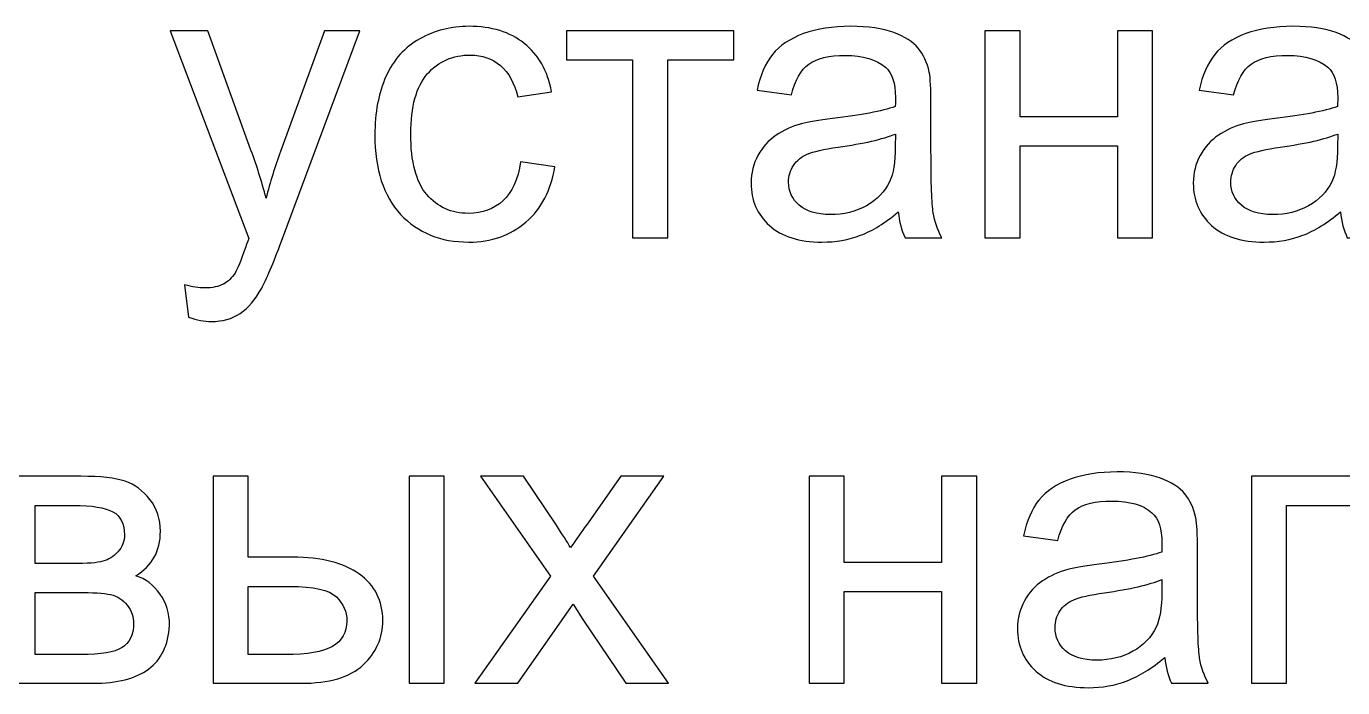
# Model space of a CAD drawing. Header units: centimetres. Extents: x 259 to 610, y 357 to 1252.
# Drawn here: x 379.02 to 390.66, y 1033.21 to 1039.06 of the extents above; entities that cross this region are included whole.
import ezdxf

# ---------------------------------------------------------------- set-up
doc = ezdxf.new("R2010")
doc.units = ezdxf.units.CM
doc.header["$MEASUREMENT"] = 0
doc.layers.add('layer 1', color=7, linetype='Continuous')

msp = doc.modelspace()

# ---------------------------------------------------------------- linework, layer by layer
at = {"layer": 'layer 1', "color": 250}
for points, knots in [([(380.45663, 1036.48958), (380.45663, 1036.48958), (380.42135, 1036.77651), (380.42135, 1036.77651), (380.42135, 1036.77651), (380.48956, 1036.75828), (380.54835, 1036.74887), (380.59892, 1036.74887), (380.59892, 1036.74887), (380.6683, 1036.74887), (380.72357, 1036.76063), (380.76472, 1036.78356), (380.76472, 1036.78356), (380.80647, 1036.80649), (380.84057, 1036.83883), (380.86703, 1036.87999), (380.86703, 1036.87999), (380.88643, 1036.91115), (380.91818, 1036.98817), (380.96169, 1037.11164), (380.96169, 1037.11164), (380.96757, 1037.12869), (380.97639, 1037.15398), (380.98933, 1037.18749), (380.98933, 1037.18749), (380.98933, 1037.18749), (380.29435, 1039.02428), (380.29435, 1039.02428), (380.29435, 1039.02428), (380.29435, 1039.02428), (380.62596, 1039.02428), (380.62596, 1039.02428), (380.62596, 1039.02428), (380.62596, 1039.02428), (381.00814, 1037.96713), (381.00814, 1037.96713), (381.00814, 1037.96713), (381.05812, 1037.83366), (381.10221, 1037.69255), (381.14161, 1037.54438), (381.14161, 1037.54438), (381.17747, 1037.68373), (381.21981, 1037.82131), (381.26919, 1037.95654), (381.26919, 1037.95654), (381.26919, 1037.95654), (381.6596, 1039.02428), (381.6596, 1039.02428), (381.6596, 1039.02428), (381.6596, 1039.02428), (381.96946, 1039.02428), (381.96946, 1039.02428), (381.96946, 1039.02428), (381.96946, 1039.02428), (381.27743, 1037.16162), (381.27743, 1037.16162), (381.27743, 1037.16162), (381.20276, 1036.96113), (381.14455, 1036.82354), (381.1028, 1036.7477), (381.1028, 1036.7477), (381.04753, 1036.64598), (380.98403, 1036.57131), (380.91289, 1036.52368), (380.91289, 1036.52368), (380.84116, 1036.47606), (380.7559, 1036.45254), (380.65713, 1036.45254), (380.65713, 1036.45254), (380.59715, 1036.45254), (380.53013, 1036.46489), (380.45663, 1036.48958)], [0, 0, 0, 0, 0.05263158, 0.05263158, 0.05263158, 0.05263158, 0.10526316, 0.10526316, 0.10526316, 0.10526316, 0.15789474, 0.15789474, 0.15789474, 0.15789474, 0.21052632, 0.21052632, 0.21052632, 0.21052632, 0.26315789, 0.26315789, 0.26315789, 0.26315789, 0.31578947, 0.31578947, 0.31578947, 0.31578947, 0.36842105, 0.36842105, 0.36842105, 0.36842105, 0.42105263, 0.42105263, 0.42105263, 0.42105263, 0.47368421, 0.47368421, 0.47368421, 0.47368421, 0.52631579, 0.52631579, 0.52631579, 0.52631579, 0.57894737, 0.57894737, 0.57894737, 0.57894737, 0.63157895, 0.63157895, 0.63157895, 0.63157895, 0.68421053, 0.68421053, 0.68421053, 0.68421053, 0.73684211, 0.73684211, 0.73684211, 0.73684211, 0.78947368, 0.78947368, 0.78947368, 0.78947368, 0.84210526, 0.84210526, 0.84210526, 0.84210526, 0.89473684, 0.89473684, 0.89473684, 0.89473684, 1, 1, 1, 1]), ([(383.39115, 1037.86365), (383.39115, 1037.86365), (383.69454, 1037.82131), (383.69454, 1037.82131), (383.69454, 1037.82131), (383.66102, 1037.61259), (383.57635, 1037.44972), (383.43936, 1037.33154), (383.43936, 1037.33154), (383.30236, 1037.21336), (383.13362, 1037.15456), (382.9343, 1037.15456), (382.9343, 1037.15456), (382.68442, 1037.15456), (382.48333, 1037.23629), (382.33164, 1037.39974), (382.33164, 1037.39974), (382.17936, 1037.5632), (382.10351, 1037.79721), (382.10351, 1038.10177), (382.10351, 1038.10177), (382.10351, 1038.29933), (382.13644, 1038.4716), (382.2017, 1038.61976), (382.2017, 1038.61976), (382.26696, 1038.76734), (382.36633, 1038.87847), (382.50038, 1038.95196), (382.50038, 1038.95196), (382.63385, 1039.02605), (382.77908, 1039.06309), (382.93665, 1039.06309), (382.93665, 1039.06309), (383.1348, 1039.06309), (383.29766, 1039.01311), (383.42348, 1038.91257), (383.42348, 1038.91257), (383.5499, 1038.81203), (383.63104, 1038.66915), (383.66631, 1038.48453), (383.66631, 1038.48453), (383.66631, 1038.48453), (383.36645, 1038.43867), (383.36645, 1038.43867), (383.36645, 1038.43867), (383.33764, 1038.56156), (383.28708, 1038.65387), (383.21358, 1038.71619), (383.21358, 1038.71619), (383.14068, 1038.77793), (383.05248, 1038.80909), (382.949, 1038.80909), (382.949, 1038.80909), (382.7926, 1038.80909), (382.6656, 1038.75323), (382.56741, 1038.64152), (382.56741, 1038.64152), (382.46981, 1038.52922), (382.42101, 1038.35283), (382.42101, 1038.11059), (382.42101, 1038.11059), (382.42101, 1037.86482), (382.46805, 1037.68667), (382.56212, 1037.57555), (382.56212, 1037.57555), (382.65678, 1037.46442), (382.77967, 1037.40856), (382.93077, 1037.40856), (382.93077, 1037.40856), (383.05307, 1037.40856), (383.15479, 1037.44561), (383.23592, 1037.52028), (383.23592, 1037.52028), (383.31765, 1037.59436), (383.36939, 1037.70901), (383.39115, 1037.86365)], [0, 0, 0, 0, 0.05, 0.05, 0.05, 0.05, 0.1, 0.1, 0.1, 0.1, 0.15, 0.15, 0.15, 0.15, 0.2, 0.2, 0.2, 0.2, 0.25, 0.25, 0.25, 0.25, 0.3, 0.3, 0.3, 0.3, 0.35, 0.35, 0.35, 0.35, 0.4, 0.4, 0.4, 0.4, 0.45, 0.45, 0.45, 0.45, 0.5, 0.5, 0.5, 0.5, 0.55, 0.55, 0.55, 0.55, 0.6, 0.6, 0.6, 0.6, 0.65, 0.65, 0.65, 0.65, 0.7, 0.7, 0.7, 0.7, 0.75, 0.75, 0.75, 0.75, 0.8, 0.8, 0.8, 0.8, 0.85, 0.85, 0.85, 0.85, 0.9, 0.9, 0.9, 0.9, 1, 1, 1, 1]), ([(383.79684, 1039.02428), (383.79684, 1039.02428), (385.2785, 1039.02428), (385.2785, 1039.02428), (385.2785, 1039.02428), (385.2785, 1039.02428), (385.2785, 1038.76676), (385.2785, 1038.76676), (385.2785, 1038.76676), (385.2785, 1038.76676), (384.69289, 1038.76676), (384.69289, 1038.76676), (384.69289, 1038.76676), (384.69289, 1038.76676), (384.69289, 1037.19337), (384.69289, 1037.19337), (384.69289, 1037.19337), (384.69289, 1037.19337), (384.38245, 1037.19337), (384.38245, 1037.19337), (384.38245, 1037.19337), (384.38245, 1037.19337), (384.38245, 1038.76676), (384.38245, 1038.76676), (384.38245, 1038.76676), (384.38245, 1038.76676), (383.79684, 1038.76676), (383.79684, 1038.76676), (383.79684, 1038.76676), (383.79684, 1038.76676), (383.79684, 1039.02428), (383.79684, 1039.02428)], [0, 0, 0, 0, 0.11111111, 0.11111111, 0.11111111, 0.11111111, 0.22222222, 0.22222222, 0.22222222, 0.22222222, 0.33333333, 0.33333333, 0.33333333, 0.33333333, 0.44444444, 0.44444444, 0.44444444, 0.44444444, 0.55555556, 0.55555556, 0.55555556, 0.55555556, 0.66666667, 0.66666667, 0.66666667, 0.66666667, 0.77777778, 0.77777778, 0.77777778, 0.77777778, 1, 1, 1, 1]), ([(386.73136, 1037.42268), (386.61612, 1037.32449), (386.50499, 1037.25569), (386.39857, 1037.21512), (386.39857, 1037.21512), (386.29215, 1037.17456), (386.17808, 1037.15456), (386.05579, 1037.15456), (386.05579, 1037.15456), (385.85471, 1037.15456), (385.70007, 1037.20337), (385.59189, 1037.30155), (385.59189, 1037.30155), (385.4837, 1037.39916), (385.42961, 1037.52439), (385.42961, 1037.67667), (385.42961, 1037.67667), (385.42961, 1037.76604), (385.45019, 1037.84777), (385.49076, 1037.92185), (385.49076, 1037.92185), (385.53192, 1037.99594), (385.58542, 1038.05473), (385.65127, 1038.09942), (385.65127, 1038.09942), (385.71771, 1038.1441), (385.79179, 1038.17821), (385.8747, 1038.20114), (385.8747, 1038.20114), (385.93584, 1038.21701), (386.02815, 1038.2323), (386.15104, 1038.24759), (386.15104, 1038.24759), (386.40151, 1038.27698), (386.58672, 1038.31285), (386.7049, 1038.35401), (386.7049, 1038.35401), (386.70607, 1038.39634), (386.70666, 1038.42339), (386.70666, 1038.43456), (386.70666, 1038.43456), (386.70666, 1038.56038), (386.67726, 1038.64916), (386.61847, 1038.7009), (386.61847, 1038.7009), (386.53909, 1038.77087), (386.42091, 1038.80556), (386.26452, 1038.80556), (386.26452, 1038.80556), (386.11811, 1038.80556), (386.00993, 1038.77969), (385.94055, 1038.72854), (385.94055, 1038.72854), (385.87058, 1038.67739), (385.81943, 1038.58684), (385.78591, 1038.45631), (385.78591, 1038.45631), (385.78591, 1038.45631), (385.48253, 1038.49864), (385.48253, 1038.49864), (385.48253, 1038.49864), (385.51016, 1038.62858), (385.55543, 1038.73383), (385.61893, 1038.81379), (385.61893, 1038.81379), (385.68243, 1038.89376), (385.77416, 1038.9549), (385.8941, 1038.99841), (385.8941, 1038.99841), (386.01346, 1039.04133), (386.1528, 1039.06309), (386.31038, 1039.06309), (386.31038, 1039.06309), (386.46677, 1039.06309), (386.59436, 1039.04486), (386.69255, 1039.00782), (386.69255, 1039.00782), (386.79015, 1038.97078), (386.86247, 1038.92492), (386.90833, 1038.86906), (386.90833, 1038.86906), (386.95419, 1038.8132), (386.98653, 1038.74265), (387.00535, 1038.65739), (387.00535, 1038.65739), (387.01534, 1038.60448), (387.02063, 1038.50923), (387.02063, 1038.37223), (387.02063, 1038.37223), (387.02063, 1038.37223), (387.02063, 1037.96066), (387.02063, 1037.96066), (387.02063, 1037.96066), (387.02063, 1037.67315), (387.0271, 1037.49147), (387.04004, 1037.41444), (387.04004, 1037.41444), (387.05238, 1037.33742), (387.07825, 1037.26393), (387.11588, 1037.19337), (387.11588, 1037.19337), (387.11588, 1037.19337), (386.79133, 1037.19337), (386.79133, 1037.19337), (386.79133, 1037.19337), (386.76017, 1037.25863), (386.74018, 1037.33507), (386.73136, 1037.42268)], [0, 0, 0, 0, 0.03571429, 0.03571429, 0.03571429, 0.03571429, 0.07142857, 0.07142857, 0.07142857, 0.07142857, 0.10714286, 0.10714286, 0.10714286, 0.10714286, 0.14285714, 0.14285714, 0.14285714, 0.14285714, 0.17857143, 0.17857143, 0.17857143, 0.17857143, 0.21428571, 0.21428571, 0.21428571, 0.21428571, 0.25, 0.25, 0.25, 0.25, 0.28571429, 0.28571429, 0.28571429, 0.28571429, 0.32142857, 0.32142857, 0.32142857, 0.32142857, 0.35714286, 0.35714286, 0.35714286, 0.35714286, 0.39285714, 0.39285714, 0.39285714, 0.39285714, 0.42857143, 0.42857143, 0.42857143, 0.42857143, 0.46428571, 0.46428571, 0.46428571, 0.46428571, 0.5, 0.5, 0.5, 0.5, 0.53571429, 0.53571429, 0.53571429, 0.53571429, 0.57142857, 0.57142857, 0.57142857, 0.57142857, 0.60714286, 0.60714286, 0.60714286, 0.60714286, 0.64285714, 0.64285714, 0.64285714, 0.64285714, 0.67857143, 0.67857143, 0.67857143, 0.67857143, 0.71428571, 0.71428571, 0.71428571, 0.71428571, 0.75, 0.75, 0.75, 0.75, 0.78571429, 0.78571429, 0.78571429, 0.78571429, 0.82142857, 0.82142857, 0.82142857, 0.82142857, 0.85714286, 0.85714286, 0.85714286, 0.85714286, 0.89285714, 0.89285714, 0.89285714, 0.89285714, 0.92857143, 0.92857143, 0.92857143, 0.92857143, 1, 1, 1, 1]), ([(387.49747, 1039.02428), (387.49747, 1039.02428), (387.80792, 1039.02428), (387.80792, 1039.02428), (387.80792, 1039.02428), (387.80792, 1039.02428), (387.80792, 1038.26228), (387.80792, 1038.26228), (387.80792, 1038.26228), (387.80792, 1038.26228), (388.66869, 1038.26228), (388.66869, 1038.26228), (388.66869, 1038.26228), (388.66869, 1038.26228), (388.66869, 1039.02428), (388.66869, 1039.02428), (388.66869, 1039.02428), (388.66869, 1039.02428), (388.97914, 1039.02428), (388.97914, 1039.02428), (388.97914, 1039.02428), (388.97914, 1039.02428), (388.97914, 1037.19337), (388.97914, 1037.19337), (388.97914, 1037.19337), (388.97914, 1037.19337), (388.66869, 1037.19337), (388.66869, 1037.19337), (388.66869, 1037.19337), (388.66869, 1037.19337), (388.66869, 1038.00476), (388.66869, 1038.00476), (388.66869, 1038.00476), (388.66869, 1038.00476), (387.80792, 1038.00476), (387.80792, 1038.00476), (387.80792, 1038.00476), (387.80792, 1038.00476), (387.80792, 1037.19337), (387.80792, 1037.19337), (387.80792, 1037.19337), (387.80792, 1037.19337), (387.49747, 1037.19337), (387.49747, 1037.19337), (387.49747, 1037.19337), (387.49747, 1037.19337), (387.49747, 1039.02428), (387.49747, 1039.02428)], [0, 0, 0, 0, 0.07692308, 0.07692308, 0.07692308, 0.07692308, 0.15384615, 0.15384615, 0.15384615, 0.15384615, 0.23076923, 0.23076923, 0.23076923, 0.23076923, 0.30769231, 0.30769231, 0.30769231, 0.30769231, 0.38461538, 0.38461538, 0.38461538, 0.38461538, 0.46153846, 0.46153846, 0.46153846, 0.46153846, 0.53846154, 0.53846154, 0.53846154, 0.53846154, 0.61538462, 0.61538462, 0.61538462, 0.61538462, 0.69230769, 0.69230769, 0.69230769, 0.69230769, 0.76923077, 0.76923077, 0.76923077, 0.76923077, 0.84615385, 0.84615385, 0.84615385, 0.84615385, 1, 1, 1, 1]), ([(390.64131, 1037.42268), (390.52607, 1037.32449), (390.41494, 1037.25569), (390.30852, 1037.21512), (390.30852, 1037.21512), (390.2021, 1037.17456), (390.08803, 1037.15456), (389.96574, 1037.15456), (389.96574, 1037.15456), (389.76466, 1037.15456), (389.61002, 1037.20337), (389.50184, 1037.30155), (389.50184, 1037.30155), (389.39365, 1037.39916), (389.33956, 1037.52439), (389.33956, 1037.67667), (389.33956, 1037.67667), (389.33956, 1037.76604), (389.36014, 1037.84777), (389.40071, 1037.92185), (389.40071, 1037.92185), (389.44187, 1037.99594), (389.49537, 1038.05473), (389.56122, 1038.09942), (389.56122, 1038.09942), (389.62766, 1038.1441), (389.70174, 1038.17821), (389.78465, 1038.20114), (389.78465, 1038.20114), (389.84579, 1038.21701), (389.9381, 1038.2323), (390.06099, 1038.24759), (390.06099, 1038.24759), (390.31146, 1038.27698), (390.49667, 1038.31285), (390.61485, 1038.35401), (390.61485, 1038.35401), (390.61602, 1038.39634), (390.61661, 1038.42339), (390.61661, 1038.43456), (390.61661, 1038.43456), (390.61661, 1038.56038), (390.58721, 1038.64916), (390.52842, 1038.7009), (390.52842, 1038.7009), (390.44904, 1038.77087), (390.33086, 1038.80556), (390.17447, 1038.80556), (390.17447, 1038.80556), (390.02806, 1038.80556), (389.91988, 1038.77969), (389.8505, 1038.72854), (389.8505, 1038.72854), (389.78053, 1038.67739), (389.72938, 1038.58684), (389.69586, 1038.45631), (389.69586, 1038.45631), (389.69586, 1038.45631), (389.39248, 1038.49864), (389.39248, 1038.49864), (389.39248, 1038.49864), (389.42011, 1038.62858), (389.46538, 1038.73383), (389.52888, 1038.81379), (389.52888, 1038.81379), (389.59238, 1038.89376), (389.68411, 1038.9549), (389.80405, 1038.99841), (389.80405, 1038.99841), (389.92341, 1039.04133), (390.06275, 1039.06309), (390.22033, 1039.06309), (390.22033, 1039.06309), (390.37672, 1039.06309), (390.50431, 1039.04486), (390.6025, 1039.00782), (390.6025, 1039.00782), (390.7001, 1038.97078), (390.77242, 1038.92492), (390.81828, 1038.86906), (390.81828, 1038.86906), (390.86414, 1038.8132), (390.89648, 1038.74265), (390.9153, 1038.65739), (390.9153, 1038.65739), (390.92529, 1038.60448), (390.93058, 1038.50923), (390.93058, 1038.37223), (390.93058, 1038.37223), (390.93058, 1038.37223), (390.93058, 1037.96066), (390.93058, 1037.96066), (390.93058, 1037.96066), (390.93058, 1037.67315), (390.93705, 1037.49147), (390.94999, 1037.41444), (390.94999, 1037.41444), (390.96233, 1037.33742), (390.9882, 1037.26393), (391.02583, 1037.19337), (391.02583, 1037.19337), (391.02583, 1037.19337), (390.70128, 1037.19337), (390.70128, 1037.19337), (390.70128, 1037.19337), (390.67012, 1037.25863), (390.65013, 1037.33507), (390.64131, 1037.42268)], [0, 0, 0, 0, 0.03571429, 0.03571429, 0.03571429, 0.03571429, 0.07142857, 0.07142857, 0.07142857, 0.07142857, 0.10714286, 0.10714286, 0.10714286, 0.10714286, 0.14285714, 0.14285714, 0.14285714, 0.14285714, 0.17857143, 0.17857143, 0.17857143, 0.17857143, 0.21428571, 0.21428571, 0.21428571, 0.21428571, 0.25, 0.25, 0.25, 0.25, 0.28571429, 0.28571429, 0.28571429, 0.28571429, 0.32142857, 0.32142857, 0.32142857, 0.32142857, 0.35714286, 0.35714286, 0.35714286, 0.35714286, 0.39285714, 0.39285714, 0.39285714, 0.39285714, 0.42857143, 0.42857143, 0.42857143, 0.42857143, 0.46428571, 0.46428571, 0.46428571, 0.46428571, 0.5, 0.5, 0.5, 0.5, 0.53571429, 0.53571429, 0.53571429, 0.53571429, 0.57142857, 0.57142857, 0.57142857, 0.57142857, 0.60714286, 0.60714286, 0.60714286, 0.60714286, 0.64285714, 0.64285714, 0.64285714, 0.64285714, 0.67857143, 0.67857143, 0.67857143, 0.67857143, 0.71428571, 0.71428571, 0.71428571, 0.71428571, 0.75, 0.75, 0.75, 0.75, 0.78571429, 0.78571429, 0.78571429, 0.78571429, 0.82142857, 0.82142857, 0.82142857, 0.82142857, 0.85714286, 0.85714286, 0.85714286, 0.85714286, 0.89285714, 0.89285714, 0.89285714, 0.89285714, 0.92857143, 0.92857143, 0.92857143, 0.92857143, 1, 1, 1, 1]), ([(386.70666, 1038.11059), (386.59377, 1038.06473), (386.42444, 1038.02592), (386.19866, 1037.99417), (386.19866, 1037.99417), (386.07049, 1037.97595), (385.97994, 1037.95537), (385.92703, 1037.93244), (385.92703, 1037.93244), (385.87411, 1037.90951), (385.83354, 1037.87599), (385.80473, 1037.83248), (385.80473, 1037.83248), (385.77592, 1037.78839), (385.76122, 1037.73959), (385.76122, 1037.68549), (385.76122, 1037.68549), (385.76122, 1037.60377), (385.79238, 1037.53498), (385.85529, 1037.4803), (385.85529, 1037.4803), (385.91821, 1037.42561), (386.00993, 1037.39798), (386.13046, 1037.39798), (386.13046, 1037.39798), (386.24982, 1037.39798), (386.35624, 1037.42385), (386.44972, 1037.47618), (386.44972, 1037.47618), (386.54262, 1037.52792), (386.61141, 1037.59906), (386.65492, 1037.68902), (386.65492, 1037.68902), (386.68844, 1037.75899), (386.7049, 1037.86188), (386.7049, 1037.9977), (386.7049, 1037.9977), (386.7049, 1037.9977), (386.70666, 1038.11059), (386.70666, 1038.11059)], [0, 0, 0, 0, 0.09090909, 0.09090909, 0.09090909, 0.09090909, 0.18181818, 0.18181818, 0.18181818, 0.18181818, 0.27272727, 0.27272727, 0.27272727, 0.27272727, 0.36363636, 0.36363636, 0.36363636, 0.36363636, 0.45454545, 0.45454545, 0.45454545, 0.45454545, 0.54545455, 0.54545455, 0.54545455, 0.54545455, 0.63636364, 0.63636364, 0.63636364, 0.63636364, 0.72727273, 0.72727273, 0.72727273, 0.72727273, 0.81818182, 0.81818182, 0.81818182, 0.81818182, 1, 1, 1, 1]), ([(390.61661, 1038.11059), (390.50372, 1038.06473), (390.33439, 1038.02592), (390.10861, 1037.99417), (390.10861, 1037.99417), (389.98044, 1037.97595), (389.88989, 1037.95537), (389.83698, 1037.93244), (389.83698, 1037.93244), (389.78406, 1037.90951), (389.74349, 1037.87599), (389.71468, 1037.83248), (389.71468, 1037.83248), (389.68587, 1037.78839), (389.67117, 1037.73959), (389.67117, 1037.68549), (389.67117, 1037.68549), (389.67117, 1037.60377), (389.70233, 1037.53498), (389.76524, 1037.4803), (389.76524, 1037.4803), (389.82816, 1037.42561), (389.91988, 1037.39798), (390.04041, 1037.39798), (390.04041, 1037.39798), (390.15977, 1037.39798), (390.26619, 1037.42385), (390.35967, 1037.47618), (390.35967, 1037.47618), (390.45257, 1037.52792), (390.52136, 1037.59906), (390.56487, 1037.68902), (390.56487, 1037.68902), (390.59839, 1037.75899), (390.61485, 1037.86188), (390.61485, 1037.9977), (390.61485, 1037.9977), (390.61485, 1037.9977), (390.61661, 1038.11059), (390.61661, 1038.11059)], [0, 0, 0, 0, 0.09090909, 0.09090909, 0.09090909, 0.09090909, 0.18181818, 0.18181818, 0.18181818, 0.18181818, 0.27272727, 0.27272727, 0.27272727, 0.27272727, 0.36363636, 0.36363636, 0.36363636, 0.36363636, 0.45454545, 0.45454545, 0.45454545, 0.45454545, 0.54545455, 0.54545455, 0.54545455, 0.54545455, 0.63636364, 0.63636364, 0.63636364, 0.63636364, 0.72727273, 0.72727273, 0.72727273, 0.72727273, 0.81818182, 0.81818182, 0.81818182, 0.81818182, 1, 1, 1, 1]), ([(389.08732, 1033.48157), (388.97208, 1033.38338), (388.86095, 1033.31458), (388.75453, 1033.27401), (388.75453, 1033.27401), (388.64811, 1033.23345), (388.53404, 1033.21345), (388.41175, 1033.21345), (388.41175, 1033.21345), (388.21067, 1033.21345), (388.05603, 1033.26226), (387.94785, 1033.36044), (387.94785, 1033.36044), (387.83966, 1033.45805), (387.78557, 1033.58328), (387.78557, 1033.73556), (387.78557, 1033.73556), (387.78557, 1033.82493), (387.80615, 1033.90666), (387.84672, 1033.98074), (387.84672, 1033.98074), (387.88788, 1034.05483), (387.94138, 1034.11362), (388.00723, 1034.15831), (388.00723, 1034.15831), (388.07367, 1034.20299), (388.14775, 1034.2371), (388.23066, 1034.26003), (388.23066, 1034.26003), (388.2918, 1034.2759), (388.38411, 1034.29119), (388.507, 1034.30648), (388.507, 1034.30648), (388.75747, 1034.33587), (388.94268, 1034.37174), (389.06086, 1034.4129), (389.06086, 1034.4129), (389.06203, 1034.45523), (389.06262, 1034.48228), (389.06262, 1034.49345), (389.06262, 1034.49345), (389.06262, 1034.61927), (389.03322, 1034.70805), (388.97443, 1034.75979), (388.97443, 1034.75979), (388.89505, 1034.82976), (388.77687, 1034.86445), (388.62048, 1034.86445), (388.62048, 1034.86445), (388.47407, 1034.86445), (388.36589, 1034.83858), (388.29651, 1034.78743), (388.29651, 1034.78743), (388.22654, 1034.73628), (388.17539, 1034.64573), (388.14187, 1034.5152), (388.14187, 1034.5152), (388.14187, 1034.5152), (387.83849, 1034.55753), (387.83849, 1034.55753), (387.83849, 1034.55753), (387.86612, 1034.68747), (387.91139, 1034.79272), (387.97489, 1034.87268), (387.97489, 1034.87268), (388.03839, 1034.95265), (388.13012, 1035.01379), (388.25006, 1035.0573), (388.25006, 1035.0573), (388.36942, 1035.10022), (388.50876, 1035.12198), (388.66634, 1035.12198), (388.66634, 1035.12198), (388.82273, 1035.12198), (388.95032, 1035.10375), (389.04851, 1035.06671), (389.04851, 1035.06671), (389.14611, 1035.02967), (389.21843, 1034.98381), (389.26429, 1034.92795), (389.26429, 1034.92795), (389.31015, 1034.87209), (389.34249, 1034.80154), (389.36131, 1034.71628), (389.36131, 1034.71628), (389.3713, 1034.66337), (389.37659, 1034.56812), (389.37659, 1034.43112), (389.37659, 1034.43112), (389.37659, 1034.43112), (389.37659, 1034.01955), (389.37659, 1034.01955), (389.37659, 1034.01955), (389.37659, 1033.73204), (389.38306, 1033.55036), (389.396, 1033.47333), (389.396, 1033.47333), (389.40834, 1033.39631), (389.43421, 1033.32282), (389.47184, 1033.25226), (389.47184, 1033.25226), (389.47184, 1033.25226), (389.14729, 1033.25226), (389.14729, 1033.25226), (389.14729, 1033.25226), (389.11613, 1033.31752), (389.09614, 1033.39396), (389.08732, 1033.48157)], [0, 0, 0, 0, 0.03571429, 0.03571429, 0.03571429, 0.03571429, 0.07142857, 0.07142857, 0.07142857, 0.07142857, 0.10714286, 0.10714286, 0.10714286, 0.10714286, 0.14285714, 0.14285714, 0.14285714, 0.14285714, 0.17857143, 0.17857143, 0.17857143, 0.17857143, 0.21428571, 0.21428571, 0.21428571, 0.21428571, 0.25, 0.25, 0.25, 0.25, 0.28571429, 0.28571429, 0.28571429, 0.28571429, 0.32142857, 0.32142857, 0.32142857, 0.32142857, 0.35714286, 0.35714286, 0.35714286, 0.35714286, 0.39285714, 0.39285714, 0.39285714, 0.39285714, 0.42857143, 0.42857143, 0.42857143, 0.42857143, 0.46428571, 0.46428571, 0.46428571, 0.46428571, 0.5, 0.5, 0.5, 0.5, 0.53571429, 0.53571429, 0.53571429, 0.53571429, 0.57142857, 0.57142857, 0.57142857, 0.57142857, 0.60714286, 0.60714286, 0.60714286, 0.60714286, 0.64285714, 0.64285714, 0.64285714, 0.64285714, 0.67857143, 0.67857143, 0.67857143, 0.67857143, 0.71428571, 0.71428571, 0.71428571, 0.71428571, 0.75, 0.75, 0.75, 0.75, 0.78571429, 0.78571429, 0.78571429, 0.78571429, 0.82142857, 0.82142857, 0.82142857, 0.82142857, 0.85714286, 0.85714286, 0.85714286, 0.85714286, 0.89285714, 0.89285714, 0.89285714, 0.89285714, 0.92857143, 0.92857143, 0.92857143, 0.92857143, 1, 1, 1, 1]), ([(378.78917, 1035.08317), (378.78917, 1035.08317), (379.50355, 1035.08317), (379.50355, 1035.08317), (379.50355, 1035.08317), (379.67876, 1035.08317), (379.80929, 1035.06847), (379.89513, 1035.03908), (379.89513, 1035.03908), (379.98038, 1035.00968), (380.05388, 1034.95617), (380.11503, 1034.87797), (380.11503, 1034.87797), (380.17676, 1034.79919), (380.20734, 1034.7057), (380.20734, 1034.59634), (380.20734, 1034.59634), (380.20734, 1034.50873), (380.18911, 1034.4323), (380.15324, 1034.36762), (380.15324, 1034.36762), (380.11679, 1034.30236), (380.0627, 1034.24768), (379.98979, 1034.20417), (379.98979, 1034.20417), (380.07563, 1034.17536), (380.14678, 1034.12186), (380.20381, 1034.04307), (380.20381, 1034.04307), (380.26025, 1033.96487), (380.28848, 1033.87138), (380.28848, 1033.76379), (380.28848, 1033.76379), (380.2773, 1033.59034), (380.21498, 1033.46157), (380.10268, 1033.37808), (380.10268, 1033.37808), (379.99038, 1033.29401), (379.82693, 1033.25226), (379.61291, 1033.25226), (379.61291, 1033.25226), (379.61291, 1033.25226), (378.78917, 1033.25226), (378.78917, 1033.25226), (378.78917, 1033.25226), (378.78917, 1033.25226), (378.78917, 1035.08317), (378.78917, 1035.08317)], [0, 0, 0, 0, 0.07692308, 0.07692308, 0.07692308, 0.07692308, 0.15384615, 0.15384615, 0.15384615, 0.15384615, 0.23076923, 0.23076923, 0.23076923, 0.23076923, 0.30769231, 0.30769231, 0.30769231, 0.30769231, 0.38461538, 0.38461538, 0.38461538, 0.38461538, 0.46153846, 0.46153846, 0.46153846, 0.46153846, 0.53846154, 0.53846154, 0.53846154, 0.53846154, 0.61538462, 0.61538462, 0.61538462, 0.61538462, 0.69230769, 0.69230769, 0.69230769, 0.69230769, 0.76923077, 0.76923077, 0.76923077, 0.76923077, 0.84615385, 0.84615385, 0.84615385, 0.84615385, 1, 1, 1, 1]), ([(380.67418, 1035.08317), (380.67418, 1035.08317), (380.98462, 1035.08317), (380.98462, 1035.08317), (380.98462, 1035.08317), (380.98462, 1035.08317), (380.98462, 1034.36704), (380.98462, 1034.36704), (380.98462, 1034.36704), (380.98462, 1034.36704), (381.3762, 1034.36704), (381.3762, 1034.36704), (381.3762, 1034.36704), (381.63197, 1034.36704), (381.82834, 1034.31765), (381.96652, 1034.21828), (381.96652, 1034.21828), (382.10469, 1034.11892), (382.17348, 1033.98192), (382.17348, 1033.8073), (382.17348, 1033.8073), (382.17348, 1033.65443), (382.11586, 1033.5239), (382.00062, 1033.41513), (382.00062, 1033.41513), (381.88538, 1033.30635), (381.70135, 1033.25226), (381.44793, 1033.25226), (381.44793, 1033.25226), (381.44793, 1033.25226), (380.67418, 1033.25226), (380.67418, 1033.25226), (380.67418, 1033.25226), (380.67418, 1033.25226), (380.67418, 1035.08317), (380.67418, 1035.08317)], [0, 0, 0, 0, 0.1, 0.1, 0.1, 0.1, 0.2, 0.2, 0.2, 0.2, 0.3, 0.3, 0.3, 0.3, 0.4, 0.4, 0.4, 0.4, 0.5, 0.5, 0.5, 0.5, 0.6, 0.6, 0.6, 0.6, 0.7, 0.7, 0.7, 0.7, 0.8, 0.8, 0.8, 0.8, 1, 1, 1, 1]), ([(382.40631, 1035.08317), (382.40631, 1035.08317), (382.71675, 1035.08317), (382.71675, 1035.08317), (382.71675, 1035.08317), (382.71675, 1035.08317), (382.71675, 1033.25226), (382.71675, 1033.25226), (382.71675, 1033.25226), (382.71675, 1033.25226), (382.40631, 1033.25226), (382.40631, 1033.25226), (382.40631, 1033.25226), (382.40631, 1033.25226), (382.40631, 1035.08317), (382.40631, 1035.08317)], [0, 0, 0, 0, 0.2, 0.2, 0.2, 0.2, 0.4, 0.4, 0.4, 0.4, 0.6, 0.6, 0.6, 0.6, 1, 1, 1, 1]), ([(382.98781, 1033.25226), (382.98781, 1033.25226), (383.65632, 1034.20064), (383.65632, 1034.20064), (383.65632, 1034.20064), (383.65632, 1034.20064), (383.0372, 1035.08317), (383.0372, 1035.08317), (383.0372, 1035.08317), (383.0372, 1035.08317), (383.41878, 1035.08317), (383.41878, 1035.08317), (383.41878, 1035.08317), (383.41878, 1035.08317), (383.70806, 1034.65102), (383.70806, 1034.65102), (383.70806, 1034.65102), (383.76156, 1034.56988), (383.8039, 1034.50403), (383.83388, 1034.45229), (383.83388, 1034.45229), (383.88621, 1034.52578), (383.93266, 1034.59222), (383.97441, 1034.65161), (383.97441, 1034.65161), (383.97441, 1034.65161), (384.27897, 1035.08317), (384.27897, 1035.08317), (384.27897, 1035.08317), (384.27897, 1035.08317), (384.65821, 1035.08317), (384.65821, 1035.08317), (384.65821, 1035.08317), (384.65821, 1035.08317), (384.03555, 1034.20064), (384.03555, 1034.20064), (384.03555, 1034.20064), (384.03555, 1034.20064), (384.69878, 1033.25226), (384.69878, 1033.25226), (384.69878, 1033.25226), (384.69878, 1033.25226), (384.3213, 1033.25226), (384.3213, 1033.25226), (384.3213, 1033.25226), (384.3213, 1033.25226), (383.94266, 1033.8167), (383.94266, 1033.8167), (383.94266, 1033.8167), (383.94266, 1033.8167), (383.85623, 1033.95252), (383.85623, 1033.95252), (383.85623, 1033.95252), (383.85623, 1033.95252), (383.36704, 1033.25226), (383.36704, 1033.25226), (383.36704, 1033.25226), (383.36704, 1033.25226), (382.98781, 1033.25226), (382.98781, 1033.25226)], [0, 0, 0, 0, 0.0625, 0.0625, 0.0625, 0.0625, 0.125, 0.125, 0.125, 0.125, 0.1875, 0.1875, 0.1875, 0.1875, 0.25, 0.25, 0.25, 0.25, 0.3125, 0.3125, 0.3125, 0.3125, 0.375, 0.375, 0.375, 0.375, 0.4375, 0.4375, 0.4375, 0.4375, 0.5, 0.5, 0.5, 0.5, 0.5625, 0.5625, 0.5625, 0.5625, 0.625, 0.625, 0.625, 0.625, 0.6875, 0.6875, 0.6875, 0.6875, 0.75, 0.75, 0.75, 0.75, 0.8125, 0.8125, 0.8125, 0.8125, 0.875, 0.875, 0.875, 0.875, 1, 1, 1, 1]), ([(385.94348, 1035.08317), (385.94348, 1035.08317), (386.25393, 1035.08317), (386.25393, 1035.08317), (386.25393, 1035.08317), (386.25393, 1035.08317), (386.25393, 1034.32117), (386.25393, 1034.32117), (386.25393, 1034.32117), (386.25393, 1034.32117), (387.1147, 1034.32117), (387.1147, 1034.32117), (387.1147, 1034.32117), (387.1147, 1034.32117), (387.1147, 1035.08317), (387.1147, 1035.08317), (387.1147, 1035.08317), (387.1147, 1035.08317), (387.42515, 1035.08317), (387.42515, 1035.08317), (387.42515, 1035.08317), (387.42515, 1035.08317), (387.42515, 1033.25226), (387.42515, 1033.25226), (387.42515, 1033.25226), (387.42515, 1033.25226), (387.1147, 1033.25226), (387.1147, 1033.25226), (387.1147, 1033.25226), (387.1147, 1033.25226), (387.1147, 1034.06365), (387.1147, 1034.06365), (387.1147, 1034.06365), (387.1147, 1034.06365), (386.25393, 1034.06365), (386.25393, 1034.06365), (386.25393, 1034.06365), (386.25393, 1034.06365), (386.25393, 1033.25226), (386.25393, 1033.25226), (386.25393, 1033.25226), (386.25393, 1033.25226), (385.94348, 1033.25226), (385.94348, 1033.25226), (385.94348, 1033.25226), (385.94348, 1033.25226), (385.94348, 1035.08317), (385.94348, 1035.08317)], [0, 0, 0, 0, 0.07692308, 0.07692308, 0.07692308, 0.07692308, 0.15384615, 0.15384615, 0.15384615, 0.15384615, 0.23076923, 0.23076923, 0.23076923, 0.23076923, 0.30769231, 0.30769231, 0.30769231, 0.30769231, 0.38461538, 0.38461538, 0.38461538, 0.38461538, 0.46153846, 0.46153846, 0.46153846, 0.46153846, 0.53846154, 0.53846154, 0.53846154, 0.53846154, 0.61538462, 0.61538462, 0.61538462, 0.61538462, 0.69230769, 0.69230769, 0.69230769, 0.69230769, 0.76923077, 0.76923077, 0.76923077, 0.76923077, 0.84615385, 0.84615385, 0.84615385, 0.84615385, 1, 1, 1, 1]), ([(389.85343, 1035.08317), (389.85343, 1035.08317), (391.29982, 1035.08317), (391.29982, 1035.08317), (391.29982, 1035.08317), (391.29982, 1035.08317), (391.29982, 1033.25226), (391.29982, 1033.25226), (391.29982, 1033.25226), (391.29982, 1033.25226), (390.98937, 1033.25226), (390.98937, 1033.25226), (390.98937, 1033.25226), (390.98937, 1033.25226), (390.98937, 1034.82565), (390.98937, 1034.82565), (390.98937, 1034.82565), (390.98937, 1034.82565), (390.16388, 1034.82565), (390.16388, 1034.82565), (390.16388, 1034.82565), (390.16388, 1034.82565), (390.16388, 1033.25226), (390.16388, 1033.25226), (390.16388, 1033.25226), (390.16388, 1033.25226), (389.85343, 1033.25226), (389.85343, 1033.25226), (389.85343, 1033.25226), (389.85343, 1033.25226), (389.85343, 1035.08317), (389.85343, 1035.08317)], [0, 0, 0, 0, 0.11111111, 0.11111111, 0.11111111, 0.11111111, 0.22222222, 0.22222222, 0.22222222, 0.22222222, 0.33333333, 0.33333333, 0.33333333, 0.33333333, 0.44444444, 0.44444444, 0.44444444, 0.44444444, 0.55555556, 0.55555556, 0.55555556, 0.55555556, 0.66666667, 0.66666667, 0.66666667, 0.66666667, 0.77777778, 0.77777778, 0.77777778, 0.77777778, 1, 1, 1, 1]), ([(379.09962, 1034.31059), (379.09962, 1034.31059), (379.42888, 1034.31059), (379.42888, 1034.31059), (379.42888, 1034.31059), (379.55999, 1034.31059), (379.65054, 1034.31765), (379.69934, 1034.33117), (379.69934, 1034.33117), (379.74873, 1034.34528), (379.79282, 1034.37291), (379.83163, 1034.41525), (379.83163, 1034.41525), (379.87043, 1034.45699), (379.88984, 1034.50756), (379.88984, 1034.56635), (379.88984, 1034.56635), (379.88984, 1034.66337), (379.85574, 1034.7304), (379.78812, 1034.76861), (379.78812, 1034.76861), (379.71992, 1034.80683), (379.6035, 1034.82565), (379.43887, 1034.82565), (379.43887, 1034.82565), (379.43887, 1034.82565), (379.09962, 1034.82565), (379.09962, 1034.82565), (379.09962, 1034.82565), (379.09962, 1034.82565), (379.09962, 1034.31059), (379.09962, 1034.31059)], [0, 0, 0, 0, 0.11111111, 0.11111111, 0.11111111, 0.11111111, 0.22222222, 0.22222222, 0.22222222, 0.22222222, 0.33333333, 0.33333333, 0.33333333, 0.33333333, 0.44444444, 0.44444444, 0.44444444, 0.44444444, 0.55555556, 0.55555556, 0.55555556, 0.55555556, 0.66666667, 0.66666667, 0.66666667, 0.66666667, 0.77777778, 0.77777778, 0.77777778, 0.77777778, 1, 1, 1, 1]), ([(380.98462, 1033.50626), (380.98462, 1033.50626), (381.31035, 1033.50626), (381.31035, 1033.50626), (381.31035, 1033.50626), (381.50614, 1033.50626), (381.64666, 1033.53037), (381.73016, 1033.57858), (381.73016, 1033.57858), (381.81423, 1033.62679), (381.85598, 1033.70205), (381.85598, 1033.80436), (381.85598, 1033.80436), (381.85598, 1033.88373), (381.82482, 1033.95429), (381.76308, 1034.01661), (381.76308, 1034.01661), (381.70076, 1034.07835), (381.56376, 1034.10951), (381.35151, 1034.10951), (381.35151, 1034.10951), (381.35151, 1034.10951), (380.98462, 1034.10951), (380.98462, 1034.10951), (380.98462, 1034.10951), (380.98462, 1034.10951), (380.98462, 1033.50626), (380.98462, 1033.50626)], [0, 0, 0, 0, 0.125, 0.125, 0.125, 0.125, 0.25, 0.25, 0.25, 0.25, 0.375, 0.375, 0.375, 0.375, 0.5, 0.5, 0.5, 0.5, 0.625, 0.625, 0.625, 0.625, 0.75, 0.75, 0.75, 0.75, 1, 1, 1, 1]), ([(389.06262, 1034.16948), (388.94973, 1034.12362), (388.7804, 1034.08481), (388.55462, 1034.05306), (388.55462, 1034.05306), (388.42645, 1034.03484), (388.3359, 1034.01426), (388.28299, 1033.99133), (388.28299, 1033.99133), (388.23007, 1033.9684), (388.1895, 1033.93488), (388.16069, 1033.89137), (388.16069, 1033.89137), (388.13188, 1033.84728), (388.11718, 1033.79848), (388.11718, 1033.74438), (388.11718, 1033.74438), (388.11718, 1033.66266), (388.14834, 1033.59387), (388.21125, 1033.53919), (388.21125, 1033.53919), (388.27417, 1033.4845), (388.36589, 1033.45687), (388.48642, 1033.45687), (388.48642, 1033.45687), (388.60578, 1033.45687), (388.7122, 1033.48274), (388.80568, 1033.53507), (388.80568, 1033.53507), (388.89858, 1033.58681), (388.96737, 1033.65795), (389.01088, 1033.74791), (389.01088, 1033.74791), (389.0444, 1033.81788), (389.06086, 1033.92077), (389.06086, 1034.05659), (389.06086, 1034.05659), (389.06086, 1034.05659), (389.06262, 1034.16948), (389.06262, 1034.16948)], [0, 0, 0, 0, 0.09090909, 0.09090909, 0.09090909, 0.09090909, 0.18181818, 0.18181818, 0.18181818, 0.18181818, 0.27272727, 0.27272727, 0.27272727, 0.27272727, 0.36363636, 0.36363636, 0.36363636, 0.36363636, 0.45454545, 0.45454545, 0.45454545, 0.45454545, 0.54545455, 0.54545455, 0.54545455, 0.54545455, 0.63636364, 0.63636364, 0.63636364, 0.63636364, 0.72727273, 0.72727273, 0.72727273, 0.72727273, 0.81818182, 0.81818182, 0.81818182, 0.81818182, 1, 1, 1, 1]), ([(379.09962, 1033.50626), (379.09962, 1033.50626), (379.50707, 1033.50626), (379.50707, 1033.50626), (379.50707, 1033.50626), (379.68229, 1033.50626), (379.80282, 1033.52684), (379.86808, 1033.56741), (379.86808, 1033.56741), (379.93335, 1033.60856), (379.96745, 1033.67853), (379.97098, 1033.77907), (379.97098, 1033.77907), (379.97098, 1033.83728), (379.95216, 1033.89196), (379.91453, 1033.94194), (379.91453, 1033.94194), (379.87631, 1033.99192), (379.82693, 1034.02367), (379.76637, 1034.0366), (379.76637, 1034.0366), (379.70581, 1034.05012), (379.6082, 1034.05659), (379.47415, 1034.05659), (379.47415, 1034.05659), (379.47415, 1034.05659), (379.09962, 1034.05659), (379.09962, 1034.05659), (379.09962, 1034.05659), (379.09962, 1034.05659), (379.09962, 1033.50626), (379.09962, 1033.50626)], [0, 0, 0, 0, 0.11111111, 0.11111111, 0.11111111, 0.11111111, 0.22222222, 0.22222222, 0.22222222, 0.22222222, 0.33333333, 0.33333333, 0.33333333, 0.33333333, 0.44444444, 0.44444444, 0.44444444, 0.44444444, 0.55555556, 0.55555556, 0.55555556, 0.55555556, 0.66666667, 0.66666667, 0.66666667, 0.66666667, 0.77777778, 0.77777778, 0.77777778, 0.77777778, 1, 1, 1, 1])]:
    msp.add_open_spline(points, degree=3, knots=knots, dxfattribs=at)

doc.saveas('drawing.dxf')
